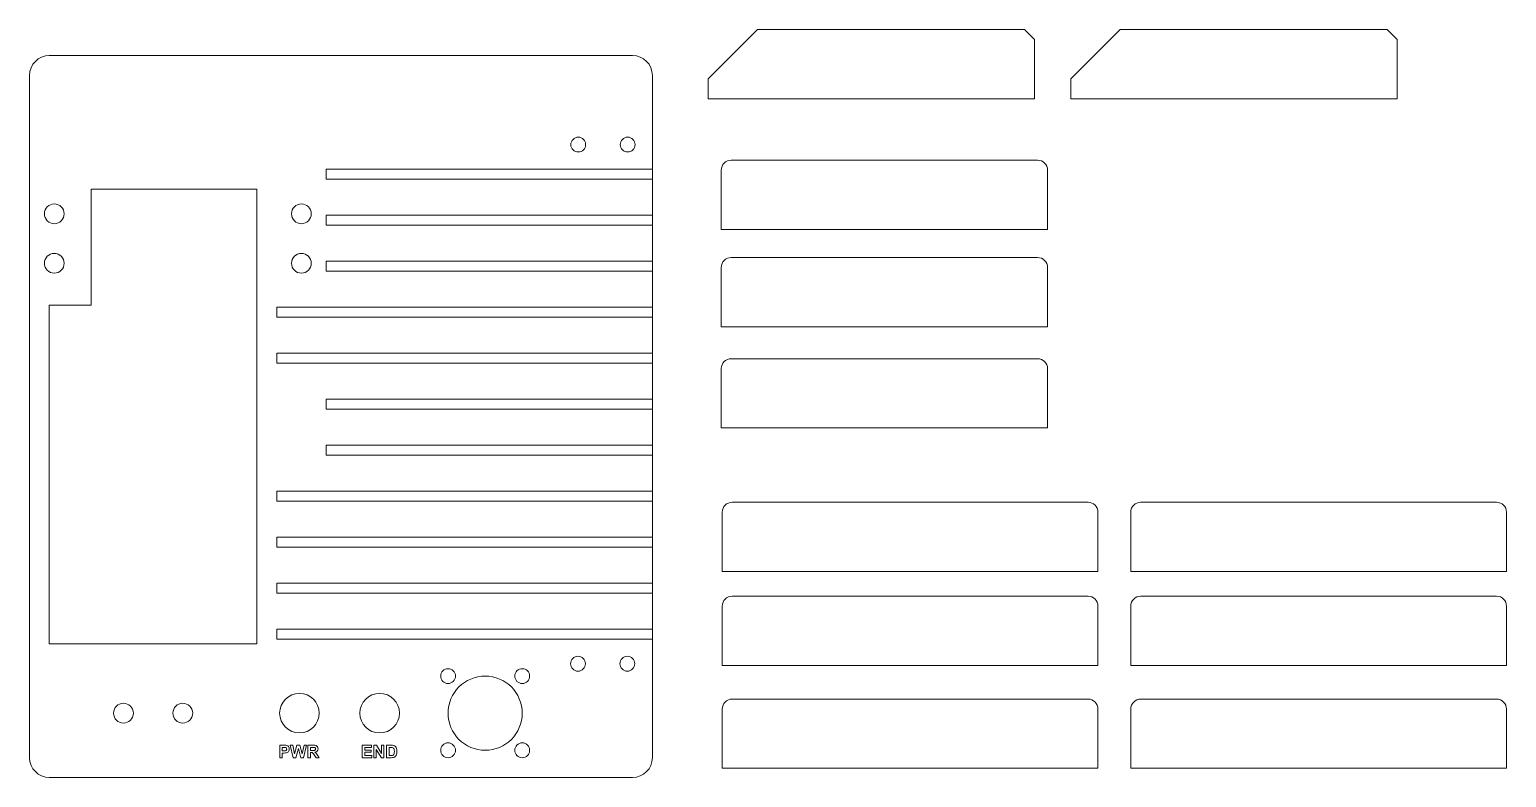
# Model space of a CAD drawing. Header units: millimetres. Extents: x -125 to 565, y -82 to 69.
# Drawn here: x 266.5 to 565.3, y -82.5 to 68.8 of the extents above; entities that cross this region are included whole.
import ezdxf

# ---------------------------------------------------------------- set-up
doc = ezdxf.new("R2010")
doc.units = ezdxf.units.MM
doc.header["$MEASUREMENT"] = 0
doc.layers.add('Layer 1', color=7, linetype='Continuous')
doc.layers.add('Layer 2', color=7, linetype='Continuous')

msp = doc.modelspace()

# ---------------------------------------------------------------- linework, layer by layer
at = {"layer": 'Layer 1', "color": 250, "lineweight": 9}
for centre, major_axis in [((271.5198, 31.5316), (0, 2)), ((321.5198, 31.5316), (0, 2)), ((271.5198, 21.5319), (0, 2)), ((321.5198, 21.5319), (0, 2)), ((351.1891, -61.9684), (0, 1.5)), ((366.1891, -61.9684), (0, 1.5)), ((351.1891, -76.9684), (0, 1.5)), ((366.1891, -76.9684), (0, 1.5))]:
    msp.add_ellipse(centre, major_axis=major_axis, ratio=1, dxfattribs=at)
for points, knots in [([(413.7905, 68.7984), (413.7905, 68.7984), (467.7905, 68.7984), (467.7905, 68.7984), (467.7905, 68.7984), (467.7905, 68.7984), (469.7905, 66.7984), (469.7905, 66.7984), (469.7905, 66.7984), (469.7905, 66.7984), (469.7905, 54.7984), (469.7905, 54.7984), (469.7905, 54.7984), (469.7905, 54.7984), (403.7905, 54.7984), (403.7905, 54.7984), (403.7905, 54.7984), (403.7905, 54.7984), (403.7905, 58.7984), (403.7905, 58.7984), (403.7905, 58.7984), (403.7905, 58.7984), (413.7905, 68.7984), (413.7905, 68.7984)], [0, 0, 0, 0, 0.14285714, 0.14285714, 0.14285714, 0.14285714, 0.28571429, 0.28571429, 0.28571429, 0.28571429, 0.42857143, 0.42857143, 0.42857143, 0.42857143, 0.57142857, 0.57142857, 0.57142857, 0.57142857, 0.71428571, 0.71428571, 0.71428571, 0.71428571, 1, 1, 1, 1]), ([(487.162, 68.7984), (487.162, 68.7984), (541.162, 68.7984), (541.162, 68.7984), (541.162, 68.7984), (541.162, 68.7984), (543.162, 66.7984), (543.162, 66.7984), (543.162, 66.7984), (543.162, 66.7984), (543.162, 54.7984), (543.162, 54.7984), (543.162, 54.7984), (543.162, 54.7984), (477.162, 54.7984), (477.162, 54.7984), (477.162, 54.7984), (477.162, 54.7984), (477.162, 58.7984), (477.162, 58.7984), (477.162, 58.7984), (477.162, 58.7984), (487.162, 68.7984), (487.162, 68.7984)], [0, 0, 0, 0, 0.14285714, 0.14285714, 0.14285714, 0.14285714, 0.28571429, 0.28571429, 0.28571429, 0.28571429, 0.42857143, 0.42857143, 0.42857143, 0.42857143, 0.57142857, 0.57142857, 0.57142857, 0.57142857, 0.71428571, 0.71428571, 0.71428571, 0.71428571, 1, 1, 1, 1]), ([(270.5199, 63.5316), (270.5199, 63.5316), (388.5199, 63.5316), (388.5199, 63.5316), (388.5199, 63.5316), (390.7198, 63.5316), (392.5198, 61.7315), (392.5198, 59.5316), (392.5198, 59.5316), (392.5198, 59.5316), (392.5198, -78.4685), (392.5198, -78.4685), (392.5198, -78.4685), (392.5198, -80.6684), (390.7198, -82.4685), (388.5199, -82.4685), (388.5199, -82.4685), (388.5199, -82.4685), (270.5199, -82.4685), (270.5199, -82.4685), (270.5199, -82.4685), (268.3198, -82.4685), (266.5198, -80.6684), (266.5198, -78.4685), (266.5198, -78.4685), (266.5198, -78.4685), (266.5198, 59.5316), (266.5198, 59.5316), (266.5198, 59.5316), (266.5198, 61.7315), (268.3198, 63.5316), (270.5199, 63.5316)], [0, 0, 0, 0, 0.11111111, 0.11111111, 0.11111111, 0.11111111, 0.22222222, 0.22222222, 0.22222222, 0.22222222, 0.33333333, 0.33333333, 0.33333333, 0.33333333, 0.44444444, 0.44444444, 0.44444444, 0.44444444, 0.55555556, 0.55555556, 0.55555556, 0.55555556, 0.66666667, 0.66666667, 0.66666667, 0.66666667, 0.77777778, 0.77777778, 0.77777778, 0.77777778, 1, 1, 1, 1]), ([(379.0198, 45.5316), (379.0198, 44.7032), (378.3482, 44.0316), (377.5198, 44.0316), (377.5198, 44.0316), (376.6914, 44.0316), (376.0198, 44.7032), (376.0198, 45.5316), (376.0198, 45.5316), (376.0198, 46.36), (376.6914, 47.0316), (377.5198, 47.0316), (377.5198, 47.0316), (378.3482, 47.0316), (379.0198, 46.36), (379.0198, 45.5316)], [0, 0, 0, 0, 0.2, 0.2, 0.2, 0.2, 0.4, 0.4, 0.4, 0.4, 0.6, 0.6, 0.6, 0.6, 1, 1, 1, 1]), ([(389.0198, 45.5316), (389.0198, 44.7032), (388.3482, 44.0316), (387.5198, 44.0316), (387.5198, 44.0316), (386.6914, 44.0316), (386.0198, 44.7032), (386.0198, 45.5316), (386.0198, 45.5316), (386.0198, 46.36), (386.6914, 47.0316), (387.5198, 47.0316), (387.5198, 47.0316), (388.3482, 47.0316), (389.0198, 46.36), (389.0198, 45.5316)], [0, 0, 0, 0, 0.2, 0.2, 0.2, 0.2, 0.4, 0.4, 0.4, 0.4, 0.6, 0.6, 0.6, 0.6, 1, 1, 1, 1]), ([(408.4572, 42.3836), (408.4572, 42.3836), (470.4572, 42.3836), (470.4572, 42.3836), (470.4572, 42.3836), (471.5572, 42.3836), (472.4572, 41.4836), (472.4572, 40.3836), (472.4572, 40.3836), (472.4572, 40.3836), (472.4572, 28.3836), (472.4572, 28.3836), (472.4572, 28.3836), (472.4572, 28.3836), (406.4572, 28.3836), (406.4572, 28.3836), (406.4572, 28.3836), (406.4572, 28.3836), (406.4572, 40.3836), (406.4572, 40.3836), (406.4572, 40.3836), (406.4572, 41.4836), (407.3572, 42.3836), (408.4572, 42.3836)], [0, 0, 0, 0, 0.14285714, 0.14285714, 0.14285714, 0.14285714, 0.28571429, 0.28571429, 0.28571429, 0.28571429, 0.42857143, 0.42857143, 0.42857143, 0.42857143, 0.57142857, 0.57142857, 0.57142857, 0.57142857, 0.71428571, 0.71428571, 0.71428571, 0.71428571, 1, 1, 1, 1]), ([(279.0198, 36.5316), (279.0198, 36.5316), (312.5197, 36.5316), (312.5197, 36.5316), (312.5197, 36.5316), (312.5197, 36.5316), (312.5197, -55.4685), (312.5197, -55.4685), (312.5197, -55.4685), (312.5197, -55.4685), (270.5197, -55.4685), (270.5197, -55.4685), (270.5197, -55.4685), (270.5197, -55.4685), (270.5197, 13.0316), (270.5197, 13.0316), (270.5197, 13.0316), (270.5197, 13.0316), (279.0198, 13.0316), (279.0198, 13.0316), (279.0198, 13.0316), (279.0198, 13.0316), (279.0198, 36.5316), (279.0198, 36.5316)], [0, 0, 0, 0, 0.14285714, 0.14285714, 0.14285714, 0.14285714, 0.28571429, 0.28571429, 0.28571429, 0.28571429, 0.42857143, 0.42857143, 0.42857143, 0.42857143, 0.57142857, 0.57142857, 0.57142857, 0.57142857, 0.71428571, 0.71428571, 0.71428571, 0.71428571, 1, 1, 1, 1]), ([(408.4572, 22.6876), (408.4572, 22.6876), (470.4572, 22.6876), (470.4572, 22.6876), (470.4572, 22.6876), (471.5572, 22.6876), (472.4572, 21.7876), (472.4572, 20.6876), (472.4572, 20.6876), (472.4572, 20.6876), (472.4572, 8.6876), (472.4572, 8.6876), (472.4572, 8.6876), (472.4572, 8.6876), (406.4572, 8.6876), (406.4572, 8.6876), (406.4572, 8.6876), (406.4572, 8.6876), (406.4572, 20.6876), (406.4572, 20.6876), (406.4572, 20.6876), (406.4572, 21.7876), (407.3572, 22.6876), (408.4572, 22.6876)], [0, 0, 0, 0, 0.14285714, 0.14285714, 0.14285714, 0.14285714, 0.28571429, 0.28571429, 0.28571429, 0.28571429, 0.42857143, 0.42857143, 0.42857143, 0.42857143, 0.57142857, 0.57142857, 0.57142857, 0.57142857, 0.71428571, 0.71428571, 0.71428571, 0.71428571, 1, 1, 1, 1]), ([(408.4572, 2.2224), (408.4572, 2.2224), (470.4572, 2.2224), (470.4572, 2.2224), (470.4572, 2.2224), (471.5572, 2.2224), (472.4572, 1.3224), (472.4572, 0.2224), (472.4572, 0.2224), (472.4572, 0.2224), (472.4572, -11.7776), (472.4572, -11.7776), (472.4572, -11.7776), (472.4572, -11.7776), (406.4572, -11.7776), (406.4572, -11.7776), (406.4572, -11.7776), (406.4572, -11.7776), (406.4572, 0.2224), (406.4572, 0.2224), (406.4572, 0.2224), (406.4572, 1.3224), (407.3572, 2.2224), (408.4572, 2.2224)], [0, 0, 0, 0, 0.14285714, 0.14285714, 0.14285714, 0.14285714, 0.28571429, 0.28571429, 0.28571429, 0.28571429, 0.42857143, 0.42857143, 0.42857143, 0.42857143, 0.57142857, 0.57142857, 0.57142857, 0.57142857, 0.71428571, 0.71428571, 0.71428571, 0.71428571, 1, 1, 1, 1]), ([(408.6605, -26.8044), (408.6605, -26.8044), (480.6605, -26.8044), (480.6605, -26.8044), (480.6605, -26.8044), (481.7605, -26.8044), (482.6605, -27.7044), (482.6605, -28.8044), (482.6605, -28.8044), (482.6605, -28.8044), (482.6605, -40.8044), (482.6605, -40.8044), (482.6605, -40.8044), (482.6605, -40.8044), (406.6605, -40.8044), (406.6605, -40.8044), (406.6605, -40.8044), (406.6605, -40.8044), (406.6605, -28.8044), (406.6605, -28.8044), (406.6605, -28.8044), (406.6605, -27.7044), (407.5605, -26.8044), (408.6605, -26.8044)], [0, 0, 0, 0, 0.14285714, 0.14285714, 0.14285714, 0.14285714, 0.28571429, 0.28571429, 0.28571429, 0.28571429, 0.42857143, 0.42857143, 0.42857143, 0.42857143, 0.57142857, 0.57142857, 0.57142857, 0.57142857, 0.71428571, 0.71428571, 0.71428571, 0.71428571, 1, 1, 1, 1]), ([(491.2926, -26.8044), (491.2926, -26.8044), (563.2926, -26.8044), (563.2926, -26.8044), (563.2926, -26.8044), (564.3926, -26.8044), (565.2926, -27.7044), (565.2926, -28.8044), (565.2926, -28.8044), (565.2926, -28.8044), (565.2926, -40.8044), (565.2926, -40.8044), (565.2926, -40.8044), (565.2926, -40.8044), (489.2926, -40.8044), (489.2926, -40.8044), (489.2926, -40.8044), (489.2926, -40.8044), (489.2926, -28.8044), (489.2926, -28.8044), (489.2926, -28.8044), (489.2926, -27.7044), (490.1926, -26.8044), (491.2926, -26.8044)], [0, 0, 0, 0, 0.14285714, 0.14285714, 0.14285714, 0.14285714, 0.28571429, 0.28571429, 0.28571429, 0.28571429, 0.42857143, 0.42857143, 0.42857143, 0.42857143, 0.57142857, 0.57142857, 0.57142857, 0.57142857, 0.71428571, 0.71428571, 0.71428571, 0.71428571, 1, 1, 1, 1]), ([(408.6605, -45.8095), (408.6605, -45.8095), (480.6605, -45.8095), (480.6605, -45.8095), (480.6605, -45.8095), (481.7605, -45.8095), (482.6605, -46.7095), (482.6605, -47.8095), (482.6605, -47.8095), (482.6605, -47.8095), (482.6605, -59.8095), (482.6605, -59.8095), (482.6605, -59.8095), (482.6605, -59.8095), (406.6605, -59.8095), (406.6605, -59.8095), (406.6605, -59.8095), (406.6605, -59.8095), (406.6605, -47.8095), (406.6605, -47.8095), (406.6605, -47.8095), (406.6605, -46.7095), (407.5605, -45.8095), (408.6605, -45.8095)], [0, 0, 0, 0, 0.14285714, 0.14285714, 0.14285714, 0.14285714, 0.28571429, 0.28571429, 0.28571429, 0.28571429, 0.42857143, 0.42857143, 0.42857143, 0.42857143, 0.57142857, 0.57142857, 0.57142857, 0.57142857, 0.71428571, 0.71428571, 0.71428571, 0.71428571, 1, 1, 1, 1]), ([(491.2926, -45.8095), (491.2926, -45.8095), (563.2926, -45.8095), (563.2926, -45.8095), (563.2926, -45.8095), (564.3926, -45.8095), (565.2926, -46.7095), (565.2926, -47.8095), (565.2926, -47.8095), (565.2926, -47.8095), (565.2926, -59.8095), (565.2926, -59.8095), (565.2926, -59.8095), (565.2926, -59.8095), (489.2926, -59.8095), (489.2926, -59.8095), (489.2926, -59.8095), (489.2926, -59.8095), (489.2926, -47.8095), (489.2926, -47.8095), (489.2926, -47.8095), (489.2926, -46.7095), (490.1926, -45.8095), (491.2926, -45.8095)], [0, 0, 0, 0, 0.14285714, 0.14285714, 0.14285714, 0.14285714, 0.28571429, 0.28571429, 0.28571429, 0.28571429, 0.42857143, 0.42857143, 0.42857143, 0.42857143, 0.57142857, 0.57142857, 0.57142857, 0.57142857, 0.71428571, 0.71428571, 0.71428571, 0.71428571, 1, 1, 1, 1]), ([(378.9628, -59.4684), (378.9628, -60.2968), (378.2912, -60.9684), (377.4628, -60.9684), (377.4628, -60.9684), (376.6344, -60.9684), (375.9628, -60.2968), (375.9628, -59.4684), (375.9628, -59.4684), (375.9628, -58.64), (376.6344, -57.9684), (377.4628, -57.9684), (377.4628, -57.9684), (378.2912, -57.9684), (378.9628, -58.64), (378.9628, -59.4684)], [0, 0, 0, 0, 0.2, 0.2, 0.2, 0.2, 0.4, 0.4, 0.4, 0.4, 0.6, 0.6, 0.6, 0.6, 1, 1, 1, 1]), ([(388.9628, -59.4684), (388.9628, -60.2968), (388.2912, -60.9684), (387.4628, -60.9684), (387.4628, -60.9684), (386.6344, -60.9684), (385.9628, -60.2968), (385.9628, -59.4684), (385.9628, -59.4684), (385.9628, -58.64), (386.6344, -57.9684), (387.4628, -57.9684), (387.4628, -57.9684), (388.2912, -57.9684), (388.9628, -58.64), (388.9628, -59.4684)], [0, 0, 0, 0, 0.2, 0.2, 0.2, 0.2, 0.4, 0.4, 0.4, 0.4, 0.6, 0.6, 0.6, 0.6, 1, 1, 1, 1]), ([(366.1891, -69.4684), (366.1891, -73.6106), (362.8311, -76.9684), (358.6891, -76.9684), (358.6891, -76.9684), (354.5471, -76.9684), (351.1891, -73.6106), (351.1891, -69.4684), (351.1891, -69.4684), (351.1891, -65.3262), (354.5471, -61.9684), (358.6891, -61.9684), (358.6891, -61.9684), (362.8311, -61.9684), (366.1891, -65.3262), (366.1891, -69.4684)], [0, 0, 0, 0, 0.2, 0.2, 0.2, 0.2, 0.4, 0.4, 0.4, 0.4, 0.6, 0.6, 0.6, 0.6, 1, 1, 1, 1]), ([(325.1182, -69.4684), (325.1182, -71.6776), (323.3273, -73.4684), (321.1182, -73.4684), (321.1182, -73.4684), (318.9091, -73.4684), (317.1182, -71.6776), (317.1182, -69.4684), (317.1182, -69.4684), (317.1182, -67.2592), (318.9091, -65.4684), (321.1182, -65.4684), (321.1182, -65.4684), (323.3273, -65.4684), (325.1182, -67.2592), (325.1182, -69.4684)], [0, 0, 0, 0, 0.2, 0.2, 0.2, 0.2, 0.4, 0.4, 0.4, 0.4, 0.6, 0.6, 0.6, 0.6, 1, 1, 1, 1]), ([(341.346, -69.4684), (341.346, -71.6776), (339.5551, -73.4684), (337.346, -73.4684), (337.346, -73.4684), (335.1369, -73.4684), (333.346, -71.6776), (333.346, -69.4684), (333.346, -69.4684), (333.346, -67.2592), (335.1369, -65.4684), (337.346, -65.4684), (337.346, -65.4684), (339.5551, -65.4684), (341.346, -67.2592), (341.346, -69.4684)], [0, 0, 0, 0, 0.2, 0.2, 0.2, 0.2, 0.4, 0.4, 0.4, 0.4, 0.6, 0.6, 0.6, 0.6, 1, 1, 1, 1]), ([(287.5204, -69.4684), (287.5204, -70.573), (286.6249, -71.4684), (285.5204, -71.4684), (285.5204, -71.4684), (284.4159, -71.4684), (283.5204, -70.573), (283.5204, -69.4684), (283.5204, -69.4684), (283.5204, -68.3638), (284.4159, -67.4684), (285.5204, -67.4684), (285.5204, -67.4684), (286.6249, -67.4684), (287.5204, -68.3638), (287.5204, -69.4684)], [0, 0, 0, 0, 0.2, 0.2, 0.2, 0.2, 0.4, 0.4, 0.4, 0.4, 0.6, 0.6, 0.6, 0.6, 1, 1, 1, 1]), ([(299.5204, -69.4684), (299.5204, -70.573), (298.6249, -71.4684), (297.5204, -71.4684), (297.5204, -71.4684), (296.4159, -71.4684), (295.5204, -70.573), (295.5204, -69.4684), (295.5204, -69.4684), (295.5204, -68.3638), (296.4159, -67.4684), (297.5204, -67.4684), (297.5204, -67.4684), (298.6249, -67.4684), (299.5204, -68.3638), (299.5204, -69.4684)], [0, 0, 0, 0, 0.2, 0.2, 0.2, 0.2, 0.4, 0.4, 0.4, 0.4, 0.6, 0.6, 0.6, 0.6, 1, 1, 1, 1]), ([(408.6605, -66.6206), (408.6605, -66.6206), (480.6605, -66.6206), (480.6605, -66.6206), (480.6605, -66.6206), (481.7605, -66.6206), (482.6605, -67.5206), (482.6605, -68.6206), (482.6605, -68.6206), (482.6605, -68.6206), (482.6605, -80.6206), (482.6605, -80.6206), (482.6605, -80.6206), (482.6605, -80.6206), (406.6605, -80.6206), (406.6605, -80.6206), (406.6605, -80.6206), (406.6605, -80.6206), (406.6605, -68.6206), (406.6605, -68.6206), (406.6605, -68.6206), (406.6605, -67.5206), (407.5605, -66.6206), (408.6605, -66.6206)], [0, 0, 0, 0, 0.14285714, 0.14285714, 0.14285714, 0.14285714, 0.28571429, 0.28571429, 0.28571429, 0.28571429, 0.42857143, 0.42857143, 0.42857143, 0.42857143, 0.57142857, 0.57142857, 0.57142857, 0.57142857, 0.71428571, 0.71428571, 0.71428571, 0.71428571, 1, 1, 1, 1]), ([(491.2926, -66.6206), (491.2926, -66.6206), (563.2926, -66.6206), (563.2926, -66.6206), (563.2926, -66.6206), (564.3926, -66.6206), (565.2926, -67.5206), (565.2926, -68.6206), (565.2926, -68.6206), (565.2926, -68.6206), (565.2926, -80.6206), (565.2926, -80.6206), (565.2926, -80.6206), (565.2926, -80.6206), (489.2926, -80.6206), (489.2926, -80.6206), (489.2926, -80.6206), (489.2926, -80.6206), (489.2926, -68.6206), (489.2926, -68.6206), (489.2926, -68.6206), (489.2926, -67.5206), (490.1926, -66.6206), (491.2926, -66.6206)], [0, 0, 0, 0, 0.14285714, 0.14285714, 0.14285714, 0.14285714, 0.28571429, 0.28571429, 0.28571429, 0.28571429, 0.42857143, 0.42857143, 0.42857143, 0.42857143, 0.57142857, 0.57142857, 0.57142857, 0.57142857, 0.71428571, 0.71428571, 0.71428571, 0.71428571, 1, 1, 1, 1])]:
    msp.add_open_spline(points, degree=3, knots=knots, dxfattribs=at)
at = {"layer": 'Layer 2', "color": 240, "lineweight": 9}
for points in [[(326.5198, 38.5316), (392.5198, 38.5316), (392.5198, 40.5316), (326.5198, 40.5316), (326.5198, 38.5316)], [(326.5198, 29.2316), (392.5198, 29.2316), (392.5198, 31.2316), (326.5198, 31.2316), (326.5198, 29.2316)], [(326.5198, 19.9316), (392.5198, 19.9316), (392.5198, 21.9316), (326.5198, 21.9316), (326.5198, 19.9316)], [(316.5198, 10.6316), (392.5198, 10.6316), (392.5198, 12.6316), (316.5198, 12.6316), (316.5198, 10.6316)], [(316.5198, 1.3316), (392.5198, 1.3316), (392.5198, 3.3316), (316.5198, 3.3316), (316.5198, 1.3316)], [(326.5198, -7.9684), (392.5198, -7.9684), (392.5198, -5.9684), (326.5198, -5.9684), (326.5198, -7.9684)], [(326.5198, -17.2684), (392.5198, -17.2684), (392.5198, -15.2684), (326.5198, -15.2684), (326.5198, -17.2684)], [(316.5198, -26.5684), (392.5198, -26.5684), (392.5198, -24.5684), (316.5198, -24.5684), (316.5198, -26.5684)], [(316.5198, -35.8684), (392.5198, -35.8684), (392.5198, -33.8684), (316.5198, -33.8684), (316.5198, -35.8684)], [(316.5198, -45.1684), (392.5198, -45.1684), (392.5198, -43.1684), (316.5198, -43.1684), (316.5198, -45.1684)], [(316.5198, -54.4684), (392.5198, -54.4684), (392.5198, -52.4684), (316.5198, -52.4684), (316.5198, -54.4684)]]:
    msp.add_lwpolyline(points, close=True, dxfattribs=at)
for points, knots in [([(317.141, -78.4759), (317.141, -78.4759), (317.141, -75.9501), (317.141, -75.9501), (317.141, -75.9501), (317.141, -75.9501), (317.9589, -75.9501), (317.9589, -75.9501), (317.9589, -75.9501), (318.2687, -75.9501), (318.4704, -75.9624), (318.5644, -75.9877), (318.5644, -75.9877), (318.7091, -76.0259), (318.8302, -76.1082), (318.9278, -76.2352), (318.9278, -76.2352), (319.0254, -76.3622), (319.0742, -76.5263), (319.0742, -76.7273), (319.0742, -76.7273), (319.0742, -76.8826), (319.046, -77.0125), (318.9901, -77.1183), (318.9901, -77.1183), (318.9337, -77.2242), (318.8625, -77.3071), (318.7761, -77.3676), (318.7761, -77.3676), (318.6897, -77.4276), (318.6015, -77.4676), (318.5121, -77.487), (318.5121, -77.487), (318.3904, -77.5111), (318.2146, -77.5234), (317.9841, -77.5234), (317.9841, -77.5234), (317.9841, -77.5234), (317.6525, -77.5234), (317.6525, -77.5234), (317.6525, -77.5234), (317.6525, -77.5234), (317.6525, -78.4759), (317.6525, -78.4759), (317.6525, -78.4759), (317.6525, -78.4759), (317.141, -78.4759), (317.141, -78.4759)], [0, 0, 0, 0, 0.07692308, 0.07692308, 0.07692308, 0.07692308, 0.15384615, 0.15384615, 0.15384615, 0.15384615, 0.23076923, 0.23076923, 0.23076923, 0.23076923, 0.30769231, 0.30769231, 0.30769231, 0.30769231, 0.38461538, 0.38461538, 0.38461538, 0.38461538, 0.46153846, 0.46153846, 0.46153846, 0.46153846, 0.53846154, 0.53846154, 0.53846154, 0.53846154, 0.61538462, 0.61538462, 0.61538462, 0.61538462, 0.69230769, 0.69230769, 0.69230769, 0.69230769, 0.76923077, 0.76923077, 0.76923077, 0.76923077, 0.84615385, 0.84615385, 0.84615385, 0.84615385, 1, 1, 1, 1]), ([(317.6525, -76.3769), (317.6525, -76.3769), (317.6525, -77.0966), (317.6525, -77.0966), (317.6525, -77.0966), (317.6525, -77.0966), (317.9306, -77.0966), (317.9306, -77.0966), (317.9306, -77.0966), (318.1311, -77.0966), (318.2646, -77.083), (318.3322, -77.0566), (318.3322, -77.0566), (318.3998, -77.0301), (318.4527, -76.989), (318.491, -76.9319), (318.491, -76.9319), (318.5292, -76.8755), (318.5486, -76.8102), (318.5486, -76.735), (318.5486, -76.735), (318.5486, -76.6427), (318.5215, -76.5668), (318.468, -76.5069), (318.468, -76.5069), (318.4139, -76.4469), (318.3463, -76.4093), (318.2634, -76.394), (318.2634, -76.394), (318.2029, -76.3828), (318.0812, -76.3769), (317.8977, -76.3769), (317.8977, -76.3769), (317.8977, -76.3769), (317.6525, -76.3769), (317.6525, -76.3769)], [0, 0, 0, 0, 0.1, 0.1, 0.1, 0.1, 0.2, 0.2, 0.2, 0.2, 0.3, 0.3, 0.3, 0.3, 0.4, 0.4, 0.4, 0.4, 0.5, 0.5, 0.5, 0.5, 0.6, 0.6, 0.6, 0.6, 0.7, 0.7, 0.7, 0.7, 0.8, 0.8, 0.8, 0.8, 1, 1, 1, 1]), ([(319.8409, -78.4759), (319.8409, -78.4759), (319.2471, -75.9501), (319.2471, -75.9501), (319.2471, -75.9501), (319.2471, -75.9501), (319.7727, -75.9501), (319.7727, -75.9501), (319.7727, -75.9501), (319.7727, -75.9501), (320.1484, -77.6851), (320.1484, -77.6851), (320.1484, -77.6851), (320.1484, -77.6851), (320.6094, -75.9501), (320.6094, -75.9501), (320.6094, -75.9501), (320.6094, -75.9501), (321.2173, -75.9501), (321.2173, -75.9501), (321.2173, -75.9501), (321.2173, -75.9501), (321.6583, -77.7145), (321.6583, -77.7145), (321.6583, -77.7145), (321.6583, -77.7145), (322.0428, -75.9501), (322.0428, -75.9501), (322.0428, -75.9501), (322.0428, -75.9501), (322.5561, -75.9501), (322.5561, -75.9501), (322.5561, -75.9501), (322.5561, -75.9501), (321.9475, -78.4759), (321.9475, -78.4759), (321.9475, -78.4759), (321.9475, -78.4759), (321.4013, -78.4759), (321.4013, -78.4759), (321.4013, -78.4759), (321.4013, -78.4759), (320.9033, -76.5874), (320.9033, -76.5874), (320.9033, -76.5874), (320.9033, -76.5874), (320.4018, -78.4759), (320.4018, -78.4759), (320.4018, -78.4759), (320.4018, -78.4759), (319.8409, -78.4759), (319.8409, -78.4759)], [0, 0, 0, 0, 0.07142857, 0.07142857, 0.07142857, 0.07142857, 0.14285714, 0.14285714, 0.14285714, 0.14285714, 0.21428571, 0.21428571, 0.21428571, 0.21428571, 0.28571429, 0.28571429, 0.28571429, 0.28571429, 0.35714286, 0.35714286, 0.35714286, 0.35714286, 0.42857143, 0.42857143, 0.42857143, 0.42857143, 0.5, 0.5, 0.5, 0.5, 0.57142857, 0.57142857, 0.57142857, 0.57142857, 0.64285714, 0.64285714, 0.64285714, 0.64285714, 0.71428571, 0.71428571, 0.71428571, 0.71428571, 0.78571429, 0.78571429, 0.78571429, 0.78571429, 0.85714286, 0.85714286, 0.85714286, 0.85714286, 1, 1, 1, 1]), ([(322.8236, -78.4759), (322.8236, -78.4759), (322.8236, -75.9501), (322.8236, -75.9501), (322.8236, -75.9501), (322.8236, -75.9501), (323.8978, -75.9501), (323.8978, -75.9501), (323.8978, -75.9501), (324.1677, -75.9501), (324.3641, -75.973), (324.4863, -76.0183), (324.4863, -76.0183), (324.6092, -76.0635), (324.7068, -76.1441), (324.7803, -76.2599), (324.7803, -76.2599), (324.8538, -76.3763), (324.8909, -76.5086), (324.8909, -76.658), (324.8909, -76.658), (324.8909, -76.8479), (324.8356, -77.0043), (324.7245, -77.1277), (324.7245, -77.1277), (324.6133, -77.2512), (324.4475, -77.3288), (324.2265, -77.3611), (324.2265, -77.3611), (324.3364, -77.4252), (324.427, -77.4958), (324.4981, -77.5728), (324.4981, -77.5728), (324.5698, -77.6498), (324.6663, -77.7868), (324.7874, -77.9832), (324.7874, -77.9832), (324.7874, -77.9832), (325.0955, -78.4759), (325.0955, -78.4759), (325.0955, -78.4759), (325.0955, -78.4759), (324.4858, -78.4759), (324.4858, -78.4759), (324.4858, -78.4759), (324.4858, -78.4759), (324.1201, -77.9244), (324.1201, -77.9244), (324.1201, -77.9244), (323.9889, -77.7286), (323.899, -77.6051), (323.8502, -77.554), (323.8502, -77.554), (323.802, -77.5034), (323.7508, -77.4682), (323.6967, -77.4493), (323.6967, -77.4493), (323.642, -77.4305), (323.5562, -77.4211), (323.4386, -77.4211), (323.4386, -77.4211), (323.4386, -77.4211), (323.3351, -77.4211), (323.3351, -77.4211), (323.3351, -77.4211), (323.3351, -77.4211), (323.3351, -78.4759), (323.3351, -78.4759), (323.3351, -78.4759), (323.3351, -78.4759), (322.8236, -78.4759), (322.8236, -78.4759)], [0, 0, 0, 0, 0.05263158, 0.05263158, 0.05263158, 0.05263158, 0.10526316, 0.10526316, 0.10526316, 0.10526316, 0.15789474, 0.15789474, 0.15789474, 0.15789474, 0.21052632, 0.21052632, 0.21052632, 0.21052632, 0.26315789, 0.26315789, 0.26315789, 0.26315789, 0.31578947, 0.31578947, 0.31578947, 0.31578947, 0.36842105, 0.36842105, 0.36842105, 0.36842105, 0.42105263, 0.42105263, 0.42105263, 0.42105263, 0.47368421, 0.47368421, 0.47368421, 0.47368421, 0.52631579, 0.52631579, 0.52631579, 0.52631579, 0.57894737, 0.57894737, 0.57894737, 0.57894737, 0.63157895, 0.63157895, 0.63157895, 0.63157895, 0.68421053, 0.68421053, 0.68421053, 0.68421053, 0.73684211, 0.73684211, 0.73684211, 0.73684211, 0.78947368, 0.78947368, 0.78947368, 0.78947368, 0.84210526, 0.84210526, 0.84210526, 0.84210526, 0.89473684, 0.89473684, 0.89473684, 0.89473684, 1, 1, 1, 1]), ([(323.3351, -77.019), (323.3351, -77.019), (323.7126, -77.019), (323.7126, -77.019), (323.7126, -77.019), (323.9572, -77.019), (324.1095, -77.0084), (324.1706, -76.9878), (324.1706, -76.9878), (324.2312, -76.9672), (324.2794, -76.9314), (324.3135, -76.8808), (324.3135, -76.8808), (324.3482, -76.8302), (324.3652, -76.7667), (324.3652, -76.6909), (324.3652, -76.6909), (324.3652, -76.6056), (324.3423, -76.5374), (324.297, -76.4845), (324.297, -76.4845), (324.2518, -76.4322), (324.1877, -76.3993), (324.1054, -76.3857), (324.1054, -76.3857), (324.0636, -76.3799), (323.9396, -76.3769), (323.7332, -76.3769), (323.7332, -76.3769), (323.7332, -76.3769), (323.3351, -76.3769), (323.3351, -76.3769), (323.3351, -76.3769), (323.3351, -76.3769), (323.3351, -77.019), (323.3351, -77.019)], [0, 0, 0, 0, 0.1, 0.1, 0.1, 0.1, 0.2, 0.2, 0.2, 0.2, 0.3, 0.3, 0.3, 0.3, 0.4, 0.4, 0.4, 0.4, 0.5, 0.5, 0.5, 0.5, 0.6, 0.6, 0.6, 0.6, 0.7, 0.7, 0.7, 0.7, 0.8, 0.8, 0.8, 0.8, 1, 1, 1, 1]), ([(333.8392, -78.4759), (333.8392, -78.4759), (333.8392, -75.9501), (333.8392, -75.9501), (333.8392, -75.9501), (333.8392, -75.9501), (335.7089, -75.9501), (335.7089, -75.9501), (335.7089, -75.9501), (335.7089, -75.9501), (335.7089, -76.3769), (335.7089, -76.3769), (335.7089, -76.3769), (335.7089, -76.3769), (334.3507, -76.3769), (334.3507, -76.3769), (334.3507, -76.3769), (334.3507, -76.3769), (334.3507, -76.9378), (334.3507, -76.9378), (334.3507, -76.9378), (334.3507, -76.9378), (335.6137, -76.9378), (335.6137, -76.9378), (335.6137, -76.9378), (335.6137, -76.9378), (335.6137, -77.3647), (335.6137, -77.3647), (335.6137, -77.3647), (335.6137, -77.3647), (334.3507, -77.3647), (334.3507, -77.3647), (334.3507, -77.3647), (334.3507, -77.3647), (334.3507, -78.049), (334.3507, -78.049), (334.3507, -78.049), (334.3507, -78.049), (335.7583, -78.049), (335.7583, -78.049), (335.7583, -78.049), (335.7583, -78.049), (335.7583, -78.4759), (335.7583, -78.4759), (335.7583, -78.4759), (335.7583, -78.4759), (333.8392, -78.4759), (333.8392, -78.4759)], [0, 0, 0, 0, 0.07692308, 0.07692308, 0.07692308, 0.07692308, 0.15384615, 0.15384615, 0.15384615, 0.15384615, 0.23076923, 0.23076923, 0.23076923, 0.23076923, 0.30769231, 0.30769231, 0.30769231, 0.30769231, 0.38461538, 0.38461538, 0.38461538, 0.38461538, 0.46153846, 0.46153846, 0.46153846, 0.46153846, 0.53846154, 0.53846154, 0.53846154, 0.53846154, 0.61538462, 0.61538462, 0.61538462, 0.61538462, 0.69230769, 0.69230769, 0.69230769, 0.69230769, 0.76923077, 0.76923077, 0.76923077, 0.76923077, 0.84615385, 0.84615385, 0.84615385, 0.84615385, 1, 1, 1, 1]), ([(336.1922, -78.4759), (336.1922, -78.4759), (336.1922, -75.9501), (336.1922, -75.9501), (336.1922, -75.9501), (336.1922, -75.9501), (336.6873, -75.9501), (336.6873, -75.9501), (336.6873, -75.9501), (336.6873, -75.9501), (337.7268, -77.6428), (337.7268, -77.6428), (337.7268, -77.6428), (337.7268, -77.6428), (337.7268, -75.9501), (337.7268, -75.9501), (337.7268, -75.9501), (337.7268, -75.9501), (338.1995, -75.9501), (338.1995, -75.9501), (338.1995, -75.9501), (338.1995, -75.9501), (338.1995, -78.4759), (338.1995, -78.4759), (338.1995, -78.4759), (338.1995, -78.4759), (337.6886, -78.4759), (337.6886, -78.4759), (337.6886, -78.4759), (337.6886, -78.4759), (336.6649, -76.8155), (336.6649, -76.8155), (336.6649, -76.8155), (336.6649, -76.8155), (336.6649, -78.4759), (336.6649, -78.4759), (336.6649, -78.4759), (336.6649, -78.4759), (336.1922, -78.4759), (336.1922, -78.4759)], [0, 0, 0, 0, 0.09090909, 0.09090909, 0.09090909, 0.09090909, 0.18181818, 0.18181818, 0.18181818, 0.18181818, 0.27272727, 0.27272727, 0.27272727, 0.27272727, 0.36363636, 0.36363636, 0.36363636, 0.36363636, 0.45454545, 0.45454545, 0.45454545, 0.45454545, 0.54545455, 0.54545455, 0.54545455, 0.54545455, 0.63636364, 0.63636364, 0.63636364, 0.63636364, 0.72727273, 0.72727273, 0.72727273, 0.72727273, 0.81818182, 0.81818182, 0.81818182, 0.81818182, 1, 1, 1, 1]), ([(338.7398, -75.9501), (338.7398, -75.9501), (339.67, -75.9501), (339.67, -75.9501), (339.67, -75.9501), (339.8799, -75.9501), (340.0398, -75.9659), (340.1497, -75.9983), (340.1497, -75.9983), (340.2973, -76.0418), (340.4243, -76.1194), (340.5295, -76.2311), (340.5295, -76.2311), (340.6354, -76.3422), (340.7153, -76.4786), (340.7706, -76.6403), (340.7706, -76.6403), (340.8253, -76.8014), (340.8529, -77.0007), (340.8529, -77.2371), (340.8529, -77.2371), (340.8529, -77.4452), (340.827, -77.624), (340.7753, -77.7745), (340.7753, -77.7745), (340.7124, -77.9585), (340.6224, -78.1073), (340.5054, -78.2207), (340.5054, -78.2207), (340.4172, -78.3072), (340.2979, -78.3742), (340.148, -78.4224), (340.148, -78.4224), (340.0357, -78.4583), (339.8857, -78.4759), (339.6976, -78.4759), (339.6976, -78.4759), (339.6976, -78.4759), (338.7398, -78.4759), (338.7398, -78.4759), (338.7398, -78.4759), (338.7398, -78.4759), (338.7398, -75.9501), (338.7398, -75.9501)], [0, 0, 0, 0, 0.08333333, 0.08333333, 0.08333333, 0.08333333, 0.16666667, 0.16666667, 0.16666667, 0.16666667, 0.25, 0.25, 0.25, 0.25, 0.33333333, 0.33333333, 0.33333333, 0.33333333, 0.41666667, 0.41666667, 0.41666667, 0.41666667, 0.5, 0.5, 0.5, 0.5, 0.58333333, 0.58333333, 0.58333333, 0.58333333, 0.66666667, 0.66666667, 0.66666667, 0.66666667, 0.75, 0.75, 0.75, 0.75, 0.83333333, 0.83333333, 0.83333333, 0.83333333, 1, 1, 1, 1]), ([(339.2513, -76.3769), (339.2513, -76.3769), (339.2513, -78.049), (339.2513, -78.049), (339.2513, -78.049), (339.2513, -78.049), (339.6306, -78.049), (339.6306, -78.049), (339.6306, -78.049), (339.7723, -78.049), (339.8746, -78.0408), (339.9375, -78.0249), (339.9375, -78.0249), (340.0204, -78.0044), (340.0886, -77.9691), (340.1427, -77.9197), (340.1427, -77.9197), (340.1974, -77.8703), (340.2414, -77.7892), (340.2755, -77.6763), (340.2755, -77.6763), (340.3102, -77.5634), (340.3273, -77.4088), (340.3273, -77.2136), (340.3273, -77.2136), (340.3273, -77.0184), (340.3102, -76.869), (340.2755, -76.7644), (340.2755, -76.7644), (340.2414, -76.6597), (340.1932, -76.5786), (340.1315, -76.5198), (340.1315, -76.5198), (340.0698, -76.4616), (339.9916, -76.4216), (339.8963, -76.401), (339.8963, -76.401), (339.8258, -76.3851), (339.6864, -76.3769), (339.4795, -76.3769), (339.4795, -76.3769), (339.4795, -76.3769), (339.2513, -76.3769), (339.2513, -76.3769)], [0, 0, 0, 0, 0.08333333, 0.08333333, 0.08333333, 0.08333333, 0.16666667, 0.16666667, 0.16666667, 0.16666667, 0.25, 0.25, 0.25, 0.25, 0.33333333, 0.33333333, 0.33333333, 0.33333333, 0.41666667, 0.41666667, 0.41666667, 0.41666667, 0.5, 0.5, 0.5, 0.5, 0.58333333, 0.58333333, 0.58333333, 0.58333333, 0.66666667, 0.66666667, 0.66666667, 0.66666667, 0.75, 0.75, 0.75, 0.75, 0.83333333, 0.83333333, 0.83333333, 0.83333333, 1, 1, 1, 1])]:
    msp.add_open_spline(points, degree=3, knots=knots, dxfattribs=at)

doc.saveas('drawing.dxf')
